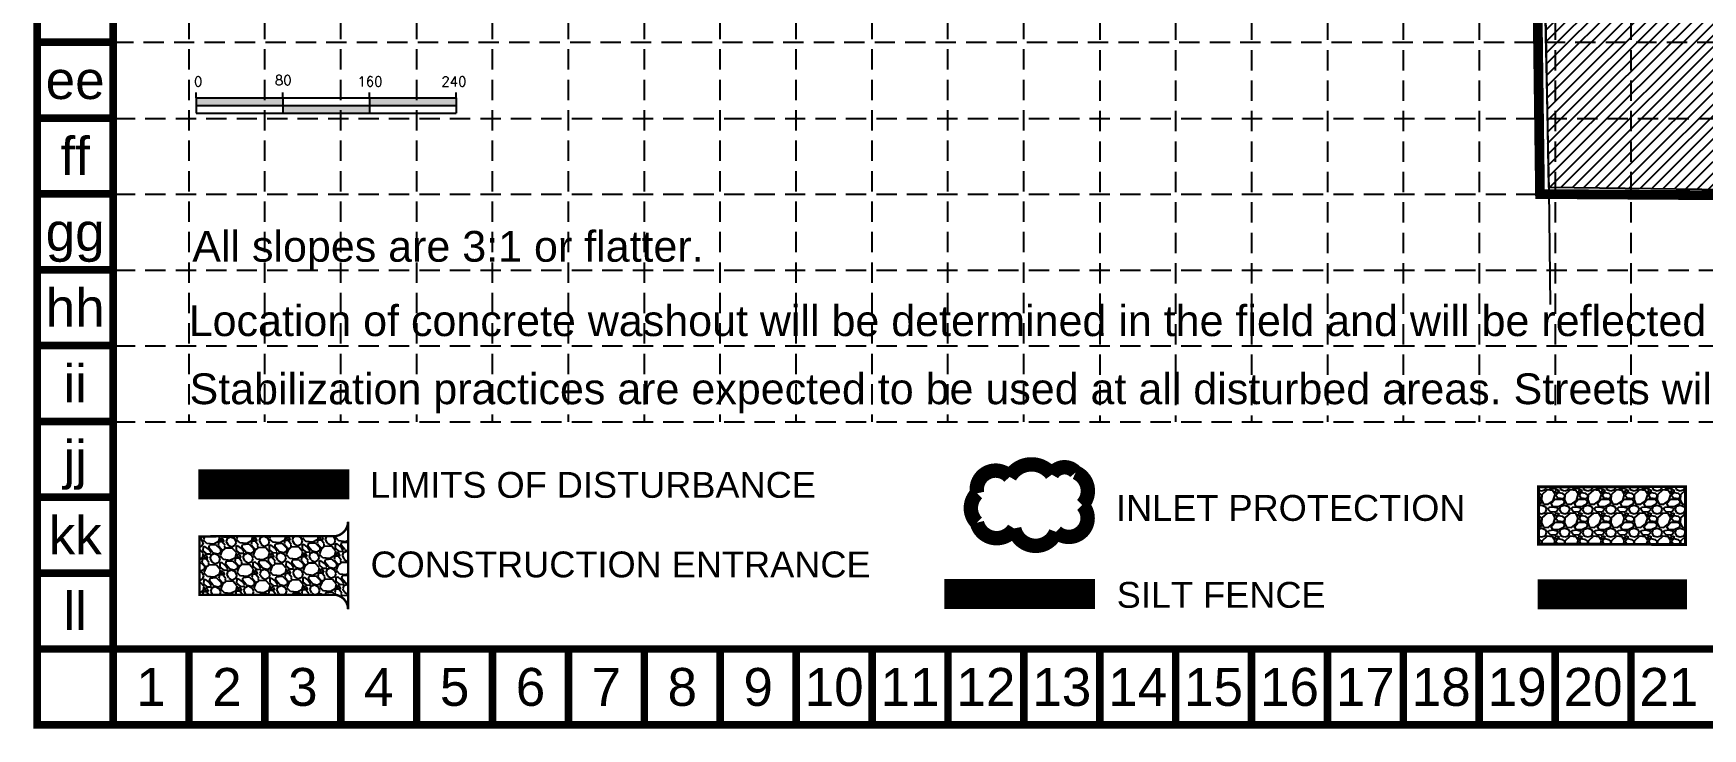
# Model space of a CAD drawing. Header units: inches. Extents: x -1048 to 3444, y -297 to 2513.
# Drawn here: x -1048 to 493, y -297 to 346 of the extents above; entities that cross this region are included whole.
import ezdxf
from ezdxf.enums import TextEntityAlignment as Align

# ---------------------------------------------------------------- set-up
doc = ezdxf.new("R2010")
doc.units = ezdxf.units.IN
doc.header["$MEASUREMENT"] = 0
doc.linetypes.add('ACAD_ISO02W100', pattern=[15, 12, -3])
doc.linetypes.add('HIDDEN', pattern=[0.375, 0.25, -0.125])
for name, color, linetype in [('1 EROSION BLANKET', 84, 'Continuous'), ('1 LIMITS OF DISTURBANCE', 1, 'ACAD_ISO02W100'), ('BASE', 7, 'Continuous'), ('GRID', 254, 'HIDDEN'), ('LEGEND', 7, 'Continuous'), ('Parcel', 3, 'Continuous')]:
    doc.layers.add(name, color=color, linetype=linetype)
doc.styles.add('L120', font='simplex.shx', dxfattribs={"height": 4.8})
doc.styles.add("L200'", font='ARIAL.TTF', dxfattribs={"height": 0.001969})
doc.styles.get("Standard").update_dxf_attribs({"font": 'ARIAL.TTF', "height": 6})

# ---------------------------------------------------------------- blocks, each defined once
blk = doc.blocks.new('A$C46E46458')
h = blk.add_hatch(color=7)
h.paths.add_polyline_path([(82.1, 7.2), (82.1, 14.4), (2.1, 14.4), (2.1, 7.2)])
h.paths.add_polyline_path([(82.1, 7.2), (82.1, 0), (162.1, 0), (162.1, 7.2)])
h.paths.add_polyline_path([(162.1, 14.4), (162.1, 7.2), (242.1, 7.2), (242.1, 14.4)])
at = {"color": 7}
for p, q in [((2.1, 14.4), (2.1, 19.2)), ((82.1, 14.4), (82.1, 19.2)), ((162.1, 14.4), (162.1, 19.2)), ((242.1, 14.4), (242.1, 19.2)), ((2.1, 14.4), (82.1, 14.4)), ((2.1, 14.4), (2.1, 0)), ((2.1, 7.2), (242.1, 7.2)), ((2.1, 0), (82.1, 0)), ((82.1, 14.4), (242.1, 14.4)), ((82.1, 14.4), (82.1, 0)), ((82.1, 0), (242.1, 0)), ((162.1, 14.4), (162.1, 0)), ((242.1, 14.4), (242.1, 0))]:
    blk.add_line(p, q, dxfattribs=at)
at = {"color": 7, "style": 'L120'}
for s, p in [('0', (0, 24.9)), ('80', (74.7, 26.1)), ('160', (150.9, 24.9)), ('240', (228.4, 24.9))]:
    blk.add_text(s, height=9, dxfattribs=at).set_placement(p)

msp = doc.modelspace()

# ---------------------------------------------------------------- hatches: boundary and pattern name
at = {"layer": '1 EROSION BLANKET'}
h = msp.add_hatch(dxfattribs=at)
h.set_pattern_fill('ANSI31', color=2, scale=60, style=0)
h.paths.add_polyline_path([(484.6, 757.6), (480.3, 784.7), (340.7, 784.7), (350.7, 203.5), (563.1, 200.8), (561.8, 494.5), (554.2, 562.7), (533.7, 630.3), (508.5, 674.9), (488.6, 730.2), (484.6, 776)])
at = {"layer": 'LEGEND', "linetype": 'ACAD_ISO02W100'}
h = msp.add_hatch(dxfattribs=at)
h.set_pattern_fill('GRAVEL', color=240, scale=21.351871, style=0)
h.set_pattern_definition([(228.0128, (-1177.6901, -1204.6487), (-170.8149266, -192.1668635), [2.8726, -284.38744]), (184.9697, (-1179.6118, -1206.7839), (256.22246893, 21.35168493), [4.92946, -488.01675]), (132.5104, (-1184.5227, -1207.2109), (213.5185072, -234.87076114), [3.47583, -344.10743]), (267.2737, (-1192.8499, -1212.5489), (21.3517855, 427.0374171), [4.48897, -444.4084]), (292.8337, (-1193.0635, -1217.0328), (-106.7595642, 256.22236986), [4.4018, -435.77829]), (357.2737, (-1191.3553, -1221.0896), (-427.0374171, 21.3517855), [4.48897, -444.4084]), (37.6942, (-1186.8714, -1221.30316), (-277.57447386, -213.51850053), [5.93644, -587.70701]), (72.2553, (-1182.174, -1217.6733), (149.4633236, 469.7410714), [5.60461, -554.85656]), (121.4296, (-1180.4659, -1212.3354), (-170.81514014, 277.57421104), [4.50418, -445.91402]), (175.2364, (-1182.8146, -1208.492), (234.8705961, -21.3516897), [5.14221, -251.96836]), (222.3974, (-1187.939, -1208.065), (-256.22260344, -234.87040688), [6.65, -658.35023]), (138.8141, (-1171.7116, -1212.7624), (-149.4631567, 128.1111659), [2.26973, -224.70375]), (171.4692, (-1173.4197, -1211.2678), (277.5742804, -42.70391), [4.31814, -427.49671]), (225, (-1177.69, -1210.627), (-2e-15, -21.35188), [3.0196, -27.1765]), (203.1986, (-1179.1847, -1208.065), (106.759347, 42.7037694), [1.62612, -160.98488]), (291.8014, (-1180.6794, -1208.7056), (-21.351869, 64.0556174), [2.29966, -112.68369]), (30.9638, (-1179.8253, -1210.8407), (64.0555694, 42.703794), [3.73506, -120.76667]), (161.5651, (-1176.6225, -1208.919), (42.70375, -21.351836), [2.70082, -64.81973]), (16.3895, (-1193.0635, -1208.7056), (213.51875234, 64.05545596), [3.78355, -374.57256]), (70.3462, (-1189.4336, -1207.638), (-85.4073807, -234.8706215), [3.1742, -314.2442]), (293.1986, (-1176.6225, -1204.6487), (-42.7037694, 106.759347), [3.2522, -159.35879]), (343.6105, (-1175.3414, -1207.638), (-213.51875234, 64.05545596), [3.78355, -374.57256]), (339.444, (-1193.0635, -1221.9437), (-106.759392, 42.7036556), [3.6486, -178.78186]), (294.7751, (-1189.6472, -1223.2248), (-106.7591859, 234.870649), [3.05712, -302.65514]), (66.8014, (-1176.409, -1226.0006), (42.7037694, 106.759347), [3.2522, -159.35879]), (17.354, (-1175.1279, -1223.0113), (-277.5743601, -85.4073648), [3.57924, -354.34334]), (69.444, (-1186.8714, -1226.0006), (-42.7036556, -106.759392), [1.8243, -180.60616]), (101.3099, (-1177.69, -1226.0006), (-21.35182, 85.407498), [1.08873, -107.78486]), (165.9638, (-1177.9036, -1224.933), (64.055623, -21.351829), [4.4018, -83.6342]), (186.009, (-1182.174, -1223.8654), (213.5187001, 21.35185597), [4.07927, -403.84764]), (303.6901, (-1179.8253, -1212.7624), (-21.351899, 42.703732), [3.0794, -73.90585]), (353.1572, (-1178.11715, -1215.3246), (362.98178563, -42.70391185), [5.37627, -532.2501]), (60.9454, (-1172.7792, -1215.9652), (-85.4074827, -149.463102), [2.1983, -217.63266]), (90, (-1171.712, -1214.044), (-21.35187, 21.35187), [1.28111, -20.07076]), (120.2564, (-1182.601, -1223.2248), (85.407373, -149.4631462), [2.96629, -293.66338]), (48.0128, (-1184.0957, -1220.6626), (170.8149266, 192.1668635), [5.7452, -281.51485]), (0, (-1180.252, -1216.392), (21.35187, 21.35187), [5.55149, -15.80038]), (325.3048, (-1174.7009, -1216.3922), (-213.5185828, 149.4632776), [3.37603, -334.22668]), (254.0546, (-1171.925, -1218.314), (-21.351868, -85.407485), [3.10888, -152.3351]), (207.646, (-1172.7792, -1221.3032), (-405.68545074, -213.5188701), [5.06178, -501.11717]), (175.4261, (-1177.2631, -1223.6519), (-277.57432894, 21.35175954), [5.35503, -530.14717])])
h.paths.add_polyline_path([(341.6, -126.3), (477.4, -126.6), (477.4, -73.2), (341.6, -73.4)])
at = {"layer": 'LEGEND'}
h = msp.add_hatch(dxfattribs=at)
h.set_pattern_fill('GRAVEL', color=4, scale=21.585617, angle=-43.9343, style=0)
h.set_pattern_definition([(184.078545, (-31066.2256, -13230.3554), (-259.147931415, -20.08692825), [2.904043, -287.500737]), (141.0354448, (-31069.1223, -13230.562), (201.51175971, -164.177194905), [4.983428, -493.359251]), (88.576145, (-31072.9971, -13227.4282), (-9.29921235, -320.758505093), [3.51388, -347.8745]), (223.339445, (-31082.8037, -13225.4734), (315.08058718, 295.9150461), [4.538117, -449.273498]), (248.899445, (-31086.1043, -13228.588), (101.998479382, 261.41917722), [4.449983, -440.548916]), (313.339445, (-31087.7063, -13232.7396), (-295.9150461, 315.08058718), [4.538117, -449.273498]), (353.7599448, (-31084.5917, -13236.0402), (-351.84765822, 39.25280287), [6.001428, -594.140858]), (28.3210448, (-31078.6258, -13236.6925), (438.30189646, 237.143123933), [5.665966, -560.930781]), (77.495345, (-31073.6381, -13234.0045), (70.34151984, 321.894128358), [4.553486, -450.795608]), (131.302145, (-31072.6521, -13229.559), (156.01382031, -180.28930227), [5.198507, -254.726754]), (178.4631448, (-31076.0833, -13225.6537), (-351.279896958, 8.731384882), [6.722797, -665.557434]), (94.879845, (-31067.5643, -13240.4559), (-18.95139404, 198.10515717), [2.294573, -227.16367]), (127.534945, (-31067.7595, -13238.1696), (172.125909347, -225.787711766), [4.36541, -432.176675]), (181.065745, (-31070.419, -13234.708), (-14.9768074, -15.544594), [3.05266, -27.474001]), (159.264345, (-31069.71, -13231.7942), (107.67656737, -43.79481076), [1.643917, -162.747244]), (247.867145, (-31071.2474, -13231.212), (29.38582456, 61.61057337), [2.324836, -113.917275]), (347.029545, (-31072.1233, -13233.3657), (76.5873797, -13.84116162), [3.77595, -122.088748]), (117.630845, (-31068.444, -13234.213), (16.1124064, -45.4981765), [2.730386, -65.529336]), (332.455245, (-31080.2633, -13222.5256), (200.376225627, -103.134406268), [3.824971, -378.673139]), (26.411945, (-31076.8719, -13224.2944), (-226.923145524, -111.083374844), [3.20894, -317.684337]), (249.264345, (-31065.4484, -13231.1043), (43.79481076, 107.67656737), [3.287813, -161.103348]), (299.676245, (-31066.6125, -13234.1791), (-110.515627364, 196.401715015), [3.824971, -378.673139]), (295.509745, (-31089.549, -13232.1632), (-47.76942925, 105.97315771), [3.68855, -180.73905]), (250.840845, (-31087.9604, -13235.4922), (87.02205699, 245.874431624), [3.090586, -305.96842]), (22.867145, (-31080.2697, -13246.7986), (105.9732089, 47.76931658), [3.287813, -161.103348]), (333.419745, (-31077.2403, -13245.521), (-261.986820153, 132.5201948), [3.618419, -358.222472]), (25.509745, (-31087.8866, -13239.46), (-105.97315771, -47.76942925), [1.844275, -182.583326]), (57.375645, (-31081.2024, -13245.9), (44.36266993, 77.15513593), [1.10065, -108.964822]), (122.029545, (-31080.609, -13244.973), (31.6570025, -60.4749755), [4.449983, -84.549784]), (142.074745, (-31082.9691, -13241.2004), (170.422681, -134.223445363), [4.123932, -408.268704]), (259.755845, (-31073.471, -13234.7647), (14.4089889, 46.0659943), [3.113121, -74.714923]), (309.2229448, (-31074.0249, -13237.8282), (234.304281758, -285.694940403), [5.435129, -538.076836]), (17.011145, (-31070.588, -13242.0387), (-167.01598251, -48.90491911), [2.222369, -220.01516]), (46.065745, (-31068.463, -13241.389), (-0.567786, 30.521392), [1.295137, -20.29048]), (76.322145, (-31082.8307, -13240.4345), (-42.659378736, -168.71929731), [2.99876, -296.87822]), (4.078545, (-31082.1216, -13237.5208), (259.147931415, 20.08692825), [5.808085, -284.596694]), (316.065745, (-31076.328, -13237.108), (30.521392, 0.567786), [5.61226, -15.973357]), (281.370545, (-31072.2866, -13241.0017), (-50.608054735, 258.58020019), [3.412988, -337.885583]), (210.120345, (-31071.6137, -13244.3477), (-75.4518005, -47.20155778), [3.142909, -154.00276]), (163.7117448, (-31074.3323, -13245.9249), (-445.115273472, 129.113177645), [5.117194, -506.603085]), (131.4918448, (-31079.2441, -13244.4896), (-187.102943788, 210.242952811), [5.413651, -535.95089])])
edge = h.paths.add_edge_path()
edge.add_line((-757.5, -186.5), (-757.5, -105.5))
edge.add_arc((-771, -105.5), 13.5, -89.9609, 0, ccw=False)
edge.add_line((-771, -119), (-894.6, -119.1))
edge.add_line((-894.6, -119.1), (-894.6, -173.1))
edge.add_line((-894.6, -173.1), (-771, -173))
edge.add_arc((-771, -186.5), 13.5, 0, 90.0391, ccw=False)

# ---------------------------------------------------------------- linework, layer by layer
at = {"layer": '1 EROSION BLANKET', "color": 2}
msp.add_lwpolyline([(484.6, 757.6), (480.3, 784.7), (340.7, 784.7), (350.7, 203.5), (563.1, 200.8), (561.8, 494.5), (554.2, 562.7), (533.7, 630.3), (508.5, 674.9), (488.6, 730.2), (484.6, 776)], close=True, dxfattribs=at)
at = {"layer": '1 LIMITS OF DISTURBANCE', "ltscale": 2.5, "const_width": 9}
msp.add_lwpolyline([(1411.9, 1713.3), (1411.9, 2269.1), (1392.8, 2269.1), (1392.8, 2310.5), (1494.2, 2310.5), (1494.2, 2265.3), (1467.5, 2265.3), (1467.5, 2059.8), (2168.8, 1892.9), (2192.6, 1886.8), (2192.4, 190.8), (540.2, 195.8), (343, 197.1), (338.2, 562.9), (340, 577.6), (324.8, 575.9), (323.5, 951.4), (597.9, 1012.7), (616.2, 1725.5)], close=True, dxfattribs=at)
at = {"layer": 'BASE', "const_width": 7.01}
for points in [[(-1044.5, -293.2), (3440, -293.2), (3440, 2509.6), (-1044.5, 2509.6)], [(-974.4, -223.2), (3369.9, -223.2), (3369.9, 2439.5), (-974.4, 2439.5)]]:
    msp.add_lwpolyline(points, close=True, dxfattribs=at)
for points in [[(-974.4, 337.4), (-1044.5, 337.4)], [(-974.4, 267.3), (-1044.5, 267.3)], [(-974.4, 197.3), (-1044.5, 197.3)], [(-974.4, 127.2), (-1044.5, 127.2)], [(-974.4, 57.1), (-1044.5, 57.1)], [(-974.4, -12.9), (-1044.5, -12.9)], [(-974.4, -83), (-1044.5, -83)], [(-974.4, -153.1), (-1044.5, -153.1)], [(-974.4, -223.2), (-1044.5, -223.2)], [(-974.4, -293.2), (-974.4, -223.2)], [(-904.3, -293.2), (-904.3, -223.2)], [(-834.3, -293.2), (-834.3, -223.2)], [(-764.2, -293.2), (-764.2, -223.2)], [(-694.1, -293.2), (-694.1, -223.2)], [(-624.1, -293.2), (-624.1, -223.2)], [(-554, -293.2), (-554, -223.2)], [(-483.9, -293.2), (-483.9, -223.2)], [(-413.8, -293.2), (-413.8, -223.2)], [(-343.8, -293.2), (-343.8, -223.2)], [(-273.7, -293.2), (-273.7, -223.2)], [(-203.6, -293.2), (-203.6, -223.2)], [(-133.6, -293.2), (-133.6, -223.2)], [(-63.5, -293.2), (-63.5, -223.2)], [(6.6, -293.2), (6.6, -223.2)], [(76.6, -293.2), (76.6, -223.2)], [(146.7, -293.2), (146.7, -223.2)], [(216.8, -293.2), (216.8, -223.2)], [(286.9, -293.2), (286.9, -223.2)], [(356.9, -293.2), (356.9, -223.2)], [(427, -293.2), (427, -223.2)]]:
    msp.add_lwpolyline(points, dxfattribs=at)
at = {"layer": 'GRID', "color": 252, "linetype": 'HIDDEN', "ltscale": 75}
for p, q in [((-904.6, 2440.2), (-904.6, -13.3)), ((-834.5, 2440.2), (-834.5, -13.3)), ((-764.4, 2440.2), (-764.4, -13.3)), ((-694.4, 2440.2), (-694.4, -13.3)), ((-624.3, 2440.2), (-624.3, -13.3)), ((-554.2, 2440.2), (-554.2, -13.3)), ((-484.2, 2440.2), (-484.2, -13.3)), ((-414.1, 2440.2), (-414.1, -13.3)), ((-344, 2440.2), (-344, -13.3)), ((-273.9, 2440.2), (-273.9, -13.3)), ((-203.9, 2440.2), (-203.9, -13.3)), ((-133.8, 2440.2), (-133.8, -13.3)), ((-63.5, 2439.5), (-63.5, -13.3)), ((6.6, 2439.5), (6.6, -13.3)), ((76.6, 2439.5), (76.6, -13.3)), ((146.7, 2439.5), (146.7, -13.3)), ((216.8, 2439.5), (216.8, -13.3)), ((286.9, 2439.5), (286.9, -13.3)), ((356.9, 2439.5), (356.9, -13.3)), ((427, 2439.5), (427, -13.3)), ((-974.4, 337.4), (3369.9, 337.4)), ((-972.8, 267), (3371.5, 267)), ((-972.8, 197), (3371.5, 197)), ((-972.8, 126.9), (3371.5, 126.9)), ((-972.8, 56.8), (3371.5, 56.8)), ((-972.8, -13.3), (3371.5, -13.3))]:
    msp.add_line(p, q, dxfattribs=at)
at = {"layer": 'LEGEND', "color": 170, "ltscale": 100, "const_width": 13.3}
msp.add_lwpolyline([(-146.6, -64.2, 0.520567), (-146.6, -64.2, 0.765195), (-176.7, -79.3, 0.417879), (-176.9, -106.5, 0.6649), (-142.5, -111.8, 0.744833), (-103.8, -115, 0.975642), (-79.6, -90.1, 0.520567), (-85.7, -60, 0.520567), (-107.7, -62.1, 0.540264), (-146.6, -64.2)], format="xyb", close=True, dxfattribs=at)
at = {"layer": 'LEGEND', "color": 1, "linetype": 'HIDDEN', "ltscale": 150, "const_width": 27.7}
msp.add_lwpolyline([(-895.7, -71.1), (-756.4, -71.1)], dxfattribs=at)
at = {"layer": 'LEGEND', "color": 240, "const_width": 2.67}
msp.add_lwpolyline([(341.6, -126.3), (477.4, -126.6), (477.4, -73.2), (341.6, -73.4)], close=True, dxfattribs=at)
at = {"layer": 'LEGEND', "color": 4, "const_width": 2.16}
msp.add_lwpolyline([(-757.5, -186.5), (-757.5, -105.5, -0.414014), (-771, -119), (-894.6, -119.1), (-894.6, -173.1), (-771, -173, -0.414413)], format="xyb", close=True, dxfattribs=at)
at = {"layer": 'LEGEND', "color": 200, "const_width": 27.7}
msp.add_lwpolyline([(-207.1, -172.5), (-67.9, -172.5)], dxfattribs=at)
at = {"layer": 'LEGEND', "color": 84, "const_width": 27.7}
msp.add_lwpolyline([(340.9, -172.6), (478.8, -172.6)], dxfattribs=at)
at = {"layer": 'Parcel', "color": 7}
for points in [[(352.6, 95), (351.3, 200.7), (342.2, 633.2), (341, 708.6), (339.3, 783.6), (335.9, 954.9)], [(351.3, 200.7), (530.7, 199.5), (550.9, 199.3)]]:
    msp.add_lwpolyline(points, dxfattribs=at)

# ---------------------------------------------------------------- block references
msp.add_blockref('A$C46E46458', (-899.7, 271.7))

# ---------------------------------------------------------------- texts
at = {"layer": 'BASE'}
for s, height, p in [('ee', 35.04, (-1009.4, 302.4)), ('ff', 35.04, (-1009.4, 232.3)), ('gg', 35.04, (-1009.4, 162.2)), ('hh', 35.04, (-1009.4, 92.2)), ('ii', 35.04, (-1009.4, 22.1)), ('jj', 35.04, (-1009.4, -48)), ('kk', 35.04, (-1009.4, -118.1)), ('ll', 35.04, (-1009.4, -188.1)), ('1', 35, (-939.4, -258.2)), ('2', 35, (-869.3, -258.2)), ('3', 35, (-799.2, -258.2)), ('4', 35, (-729.2, -258.2)), ('5', 35, (-659.1, -258.2)), ('6', 35, (-589, -258.2)), ('7', 35, (-519, -258.2)), ('8', 35, (-448.9, -258.2)), ('9', 35, (-378.8, -258.2)), ('10', 35.04, (-308.7, -258.2)), ('11', 35.04, (-238.7, -258.2)), ('12', 35.04, (-168.6, -258.2)), ('13', 35.04, (-98.5, -258.2)), ('14', 35.04, (-28.5, -258.2)), ('15', 35.04, (41.6, -258.2)), ('16', 35.04, (111.7, -258.2)), ('17', 35.04, (181.7, -258.2)), ('18', 35.04, (251.8, -258.2)), ('19', 35.04, (321.9, -258.2)), ('20', 35.04, (392, -258.2)), ('21', 35.04, (462, -258.2))]:
    msp.add_text(s, height=height, dxfattribs=at).set_placement(p, align=Align.MIDDLE_CENTER)
at = {"layer": 'BASE', "color": 7, "style": "L200'"}
for s, height, p in [('All slopes are 3:1 or flatter.', 28.416, (-901.3, 134.6)), ('Location of concrete washout will be determined in the field and will be reflected on this Site Map.', 28.416, (-904.6, 65.9)), ('Stabilization practices are expected to be used at all disturbed areas. Streets will be paved; other disturbed areas will be vegetated.', 28.4165, (-903.8, 3))]:
    msp.add_text(s, height=height, dxfattribs=at).set_placement(p)
at = {"layer": 'LEGEND', "style": "L200'"}
for s, height, p in [('LIMITS OF DISTURBANCE', 23.893, (-737.2, -83.5)), ('INLET PROTECTION', 23.893, (-48.5, -104.8)), ('CONSTRUCTION ENTRANCE', 23.893, (-736.7, -157)), ('SILT FENCE', 23.89, (-47.8, -185.1))]:
    msp.add_text(s, height=height, dxfattribs=at).set_placement(p)

doc.saveas('drawing.dxf')
